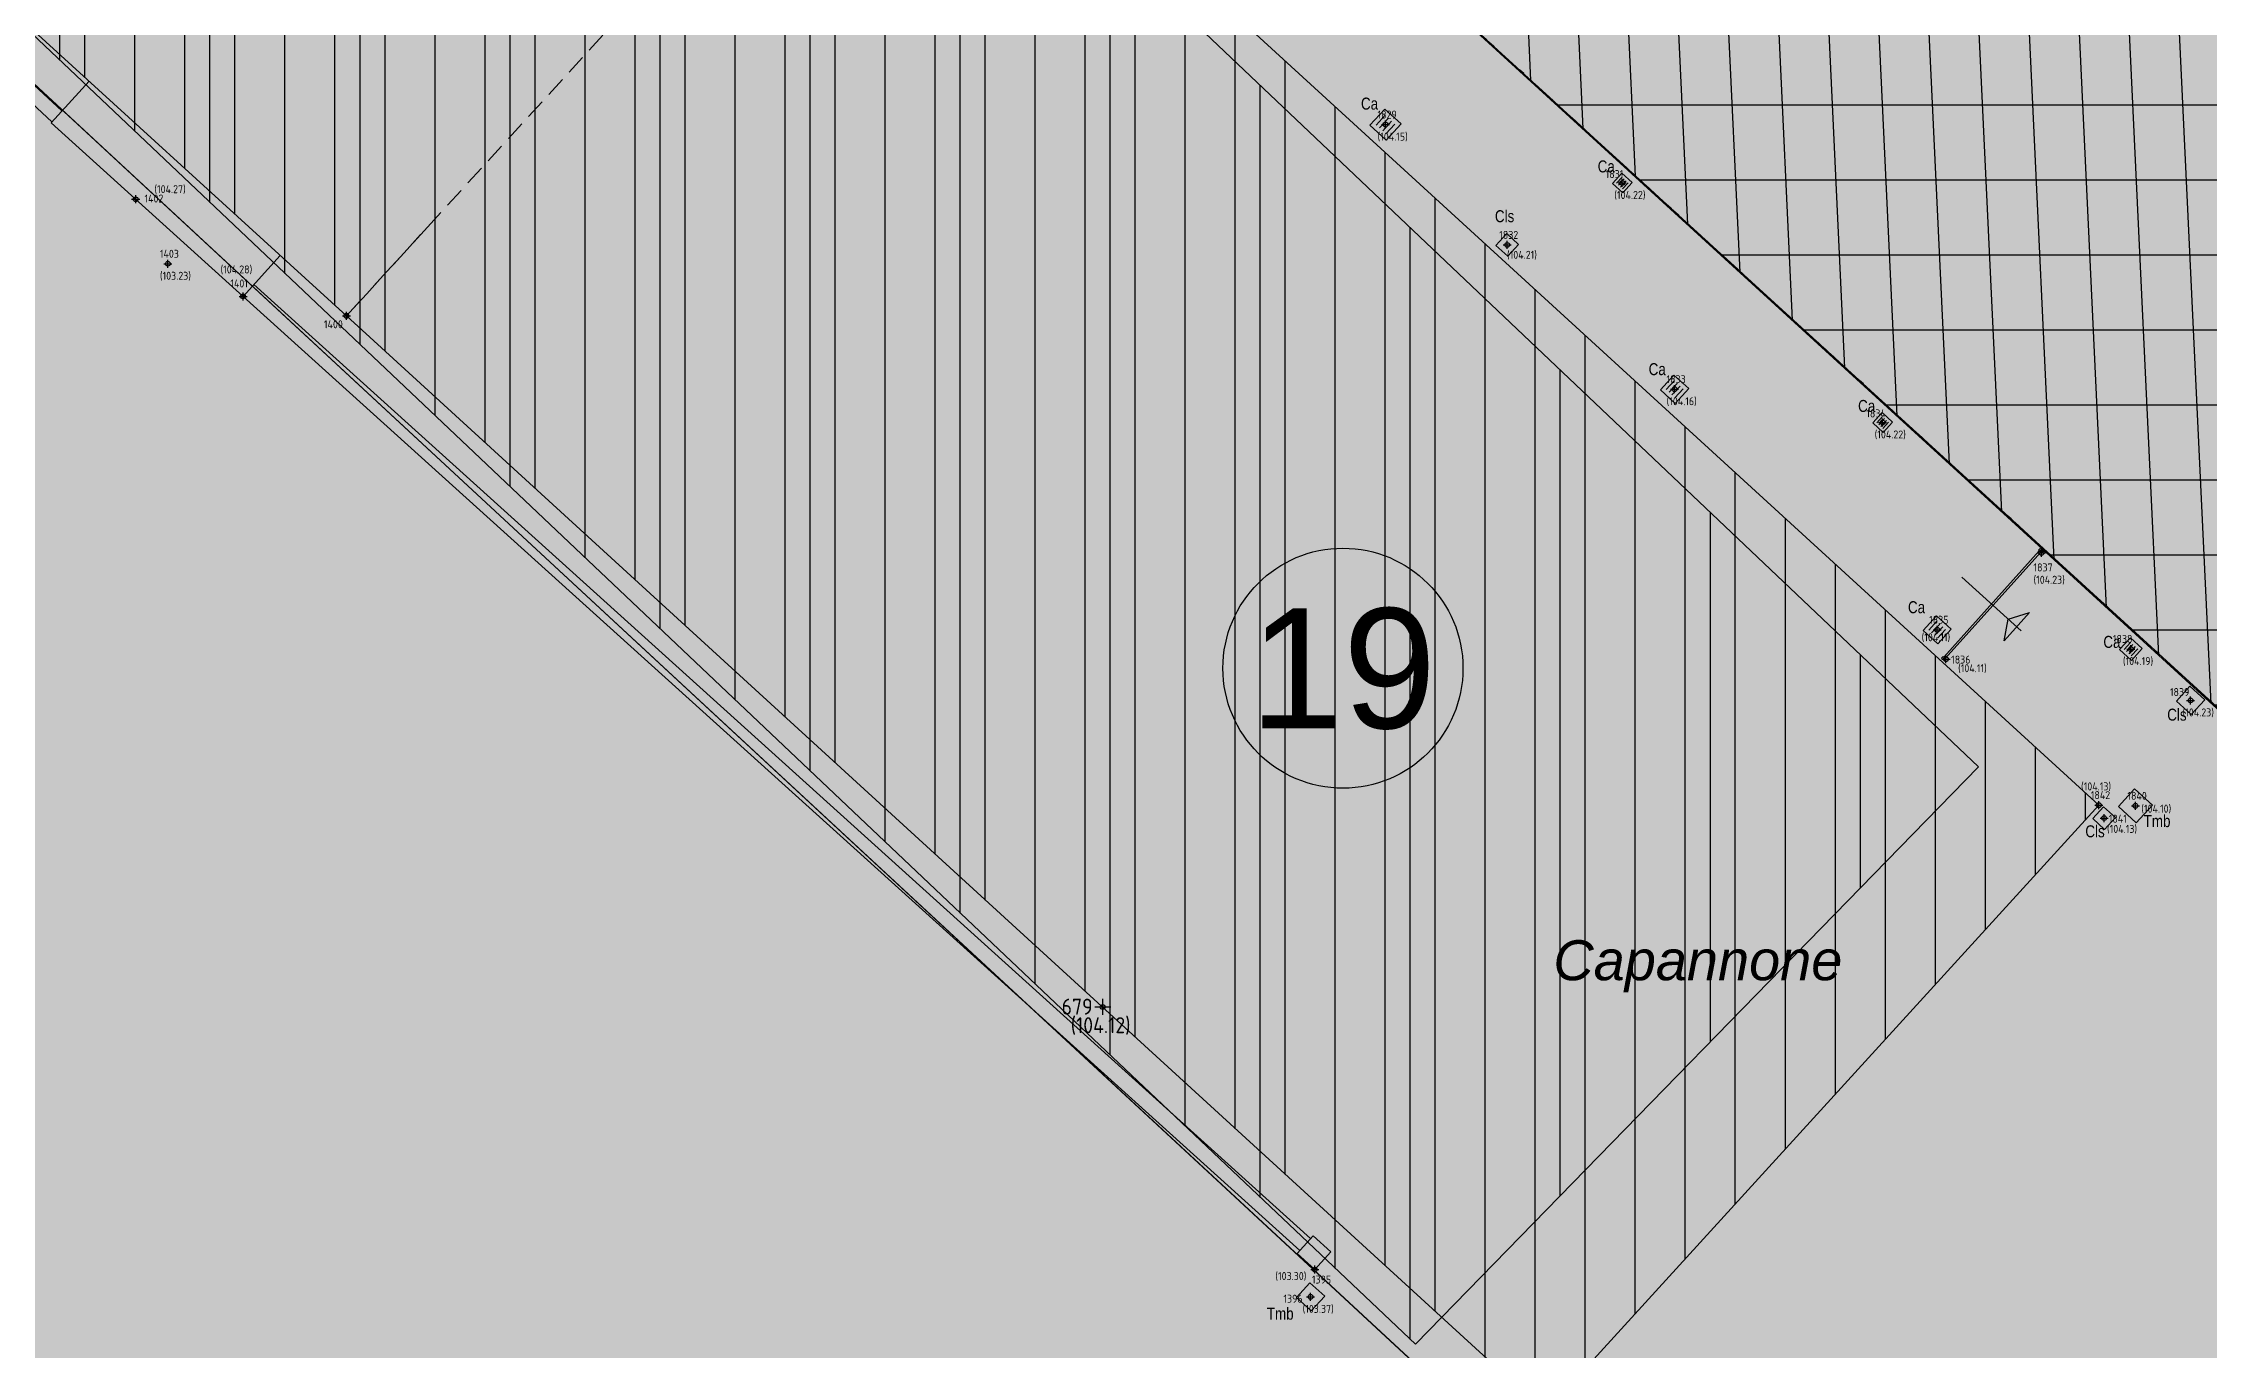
# Model space of a CAD drawing. Extents: x 9555 to 11275, y -8412 to -6382.
# Drawn here: x 10272.7 to 10326.8, y -7954.9 to -7922.2 of the extents above; entities that cross this region are included whole.
import ezdxf
from ezdxf.enums import TextEntityAlignment as Align

# ---------------------------------------------------------------- set-up
doc = ezdxf.new("R2010")
doc.units = 0
doc.header["$MEASUREMENT"] = 0
doc.header["$XCLIPFRAME"] = 2
doc.header["$PDMODE"] = 33
doc.header["$PDSIZE"] = 0.12
for name, pattern in [('DASHED', [0.75, 0.5, -0.25]), ('DASHEDX2', [1.5, 1, -0.5]), ('PHANTOM2', [1.25, 0.625, -0.125, 0.125, -0.125, 0.125, -0.125])]:
    doc.linetypes.add(name, pattern=pattern)
doc.layers.get('0').update_dxf_attribs({"color": 53, "lineweight": 50})
for name, color, linetype in [('01_PROG', 7, 'Continuous'), ('02_CAT', 7, 'Continuous'), ('Conf Lotti-Retino', 253, 'Continuous'), ('Fgl-Cat_Txt-DivisioneAllegati', 161, 'DASHEDX2'), ('GEI-Nome_P', 6, 'Continuous'), ('GEI-Punti', 7, 'Continuous'), ('Gei-Punti_3D', 3, 'Continuous'), ('GEI-Quote_P', 3, 'Continuous'), ('GEI-Simboli', 6, 'Continuous'), ('Immagine', 181, 'Continuous'), ('Ril-Aiuola_Retino', 85, 'Continuous'), ('Ril-Fabbr_Num', 7, 'Continuous'), ('Ril-Fabbr_Retino', 8, 'Continuous'), ('Ril-Muro', 6, 'Continuous'), ('Ril-Recinzione_Metallica', 4, 'Continuous'), ('Ril-Struttura_cls', 4, 'Continuous'), ('Ril-Tomb_CADITOIA-Chiusino', 5, 'Continuous'), ('Ril-Tomb_CEMENTO-Cls', 5, 'Continuous'), ('Ril-Tombino', 5, 'Continuous')]:
    doc.layers.add(name, color=color, linetype=linetype)
for name, color, linetype, lineweight in [('Conf Lotti', 2, 'PHANTOM2', 30), ('Fgl.957D_Estratto', 162, 'Continuous', 30), ('Fgl.957E_Estratto', 5, 'Continuous', 30), ('Fr01 Fgl. 957D', 140, 'Continuous', 30), ('Ril-Fabbr', 9, 'Continuous', 30)]:
    doc.layers.add(name, color=color, linetype=linetype, lineweight=lineweight)
doc.layers.add('Gei-Nome_p(OFF)', color=251, linetype='Continuous', plot=False)
doc.styles.add('Arial', font='arial.ttf')
doc.styles.add('ArialCorsivo', font='ariali.ttf')
doc.styles.add('HELVLA', font='helvl', dxfattribs={"width": 0.8})
doc.styles.get("Standard").update_dxf_attribs({"font": 'isocp.shx'})
picture_1 = doc.add_image_def('image1.png', size_in_pixel=(3510, 4950))
picture_2 = doc.add_image_def('image2.png', size_in_pixel=(4950, 3510))
picture_3 = doc.add_image_def('image3.png', size_in_pixel=(3510, 4950))

# ---------------------------------------------------------------- blocks, each defined once
blk = doc.blocks.new('FabbrTeatro-N')
at = {"layer": 'Ril-Fabbr_Num'}
h = blk.add_hatch(color=152, dxfattribs=at)
edge = h.paths.add_edge_path()
edge.add_arc((0, 0), 1, 0, 360)
blk.add_circle((0, 0), 1, dxfattribs=at)
at = {"layer": 'Ril-Fabbr_Num', "style": 'Arial'}
blk.add_attdef('Num', text='', height=1, dxfattribs=at).set_placement((0, 0), align=Align.MIDDLE)
blk = doc.blocks.new('TCa-a')
at = {"layer": 'Ril-Tomb_CADITOIA-Chiusino'}
for p, q in [((-0.15, 0.15), (0.15, 0.15)), ((-0.15, 0.05), (0.15, 0.05)), ((-0.15, -0.05), (0.15, -0.05)), ((-0.15, -0.15), (0.15, -0.15))]:
    blk.add_line(p, q, dxfattribs=at)
blk.add_lwpolyline([(-0.25, -0.25), (0.25, -0.25), (0.25, 0.25), (-0.25, 0.25)], close=True, dxfattribs=at)
blk = doc.blocks.new('20043-1_Prog-Confini')
at = {"layer": 'Conf Lotti-Retino'}
for color, points in [(41, [(10278.897, -8012.22), (10188.639, -7930.138), (10307.726, -7799.19), (10366.912, -7853.014), (10339.327, -7883.347), (10306.204, -7919.768), (10337.209, -7948.101)]), (43, [(10370.399, -7911.605), (10339.327, -7883.347), (10306.204, -7919.768), (10337.209, -7948.101)])]:
    blk.add_hatch(color=color, dxfattribs=at).paths.add_polyline_path(points)
at = {"layer": 'Conf Lotti'}
blk.add_line((10337.209, -7948.101), (10306.204, -7919.768), dxfattribs=at)
blk = doc.blocks.new('-Fgl. 957D Estratto Foglio Intero_PostFR1')
at = {"layer": 'Immagine'}
image = blk.add_image(picture_1, insert=(10047.107, -8052.467), size_in_units=(594.323, 838.148), rotation=0.001621, dxfattribs=at)
image.set_boundary_path([(307.502, 335.181), (3170.12, 4586.921)])
image.dxf.flags = 15
blk = doc.blocks.new('-Fgl. 957E Estratto Foglio Intero_PostFR2')
at = {"layer": 'Immagine'}
image = blk.add_image(picture_2, insert=(9917.284, -8422.509), size_in_units=(838.183, 594.348), rotation=0.00109, dxfattribs=at)
image.set_boundary_path([(308.756, 193.629), (4680.161, 3410.458)])
image.dxf.flags = 15
blk = doc.blocks.new('-Fgl. 958 Estratto Foglio Intero_PostFR3')
at = {"layer": 'Immagine'}
image = blk.add_image(picture_3, insert=(9716.786, -8308.175), size_in_units=(1485.814, 2095.379), rotation=-0.001044, dxfattribs=at)
image.set_boundary_path([(486.986, 415.0435), (2987.88, 4584.8433)])
image.dxf.flags = 15
blk = doc.blocks.new('- Fogli_Unione (Estratti_20043_SpostatoComeAll.957E_SuRIL_PostFR1-FR2-FR3 (2021-02-08)')
for name in ['-Fgl. 958 Estratto Foglio Intero_PostFR3', '-Fgl. 957D Estratto Foglio Intero_PostFR1', '-Fgl. 957E Estratto Foglio Intero_PostFR2']:
    blk.add_blockref(name, (0, 0))
blk = doc.blocks.new('2493-1_PostFRAZ')
at = {"layer": 'Fgl.957D_Estratto', "lineweight": -3}
h = blk.add_hatch(dxfattribs=at)
h.set_pattern_fill('ANSI31', color=174, scale=15, angle=315, style=0)
h.paths.add_polyline_path([(10333.535, -7893.461), (10330.141, -7897.117), (10329.174, -7896.207), (10321.588, -7904.519), (10322.608, -7905.408), (10319.239, -7909.012), (10318.174, -7908.26), (10310.961, -7916.163), (10311.573, -7916.947), (10307.76, -7921.19), (10330.66, -7942.117), (10330.83, -7941.931), (10337.211, -7935.865), (10337.736, -7936.201), (10340.537, -7933.017), (10340.06, -7932.512), (10347.836, -7924.209), (10348.377, -7924.8), (10351.396, -7921.856), (10350.704, -7921.199), (10356.463, -7915.072)])
h = blk.add_hatch(dxfattribs=at)
h.set_pattern_fill('ANSI31', color=174, scale=15, angle=45, style=0)
h.paths.add_polyline_path([(10259.623, -7909.843), (10273.478, -7895.13), (10321.077, -7940.302), (10307.003, -7954.735)])
at = {"layer": 'Fgl-Cat_Txt-DivisioneAllegati', "const_width": 2}
blk.add_lwpolyline([(10702.686, -8099.801), (10705.703, -8097.601), (10664.995, -8032.71), (10624.259, -7971.584), (10623.508, -7972.543), (10605.077, -7944.282), (10562.182, -7879.895), (10525.19, -7921.143), (10505.715, -7903.79), (10497.194, -7913.056), (10472.275, -7892.921), (10440.452, -7863.619), (10396.214, -7912.031), (10395.176, -7911.098), (10388.238, -7918.529), (10387.581, -7917.808), (10339.974, -7969.724), (10333.592, -7976.514), (10323.136, -7967.248), (10242.662, -7892.829), (10231.648, -7862.037)], dxfattribs=at)
at = {"layer": 'Fgl.957D_Estratto'}
blk.add_lwpolyline([(10246.977, -7899.376), (10263.113, -7914.548), (10321.693, -7968.84), (10333.582, -7979.537), (10341.571, -7971.121), (10387.518, -7920.834), (10388.261, -7921.57), (10395.947, -7913.339), (10396.94, -7914.254), (10406.326, -7903.43), (10440.256, -7866.1), (10476.367, -7899.375), (10497.156, -7915.257), (10506.086, -7905.521), (10525.673, -7923.37), (10562.243, -7882.954)], dxfattribs=at)
blk.add_lwpolyline([(10259.623, -7909.843), (10273.478, -7895.13), (10321.077, -7940.302), (10307.003, -7954.735)], close=True, dxfattribs=at)
at = {"layer": 'Fgl.957E_Estratto'}
blk.add_lwpolyline([(10701.597, -8098.12), (10703.243, -8096.898), (10670.76, -8043.613), (10623.97, -7975.197), (10619.426, -7968.79), (10603.554, -7945.285), (10562.243, -7882.954), (10525.673, -7923.37), (10506.086, -7905.521), (10497.156, -7915.257), (10476.367, -7899.375), (10440.256, -7866.1), (10406.326, -7903.43), (10396.94, -7914.254), (10395.947, -7913.339), (10388.261, -7921.57), (10387.518, -7920.834), (10341.571, -7971.121), (10333.582, -7979.537), (10321.693, -7968.84), (10263.113, -7914.548), (10246.977, -7899.376)], dxfattribs=at)
at = {"layer": 'Fr01 Fgl. 957D'}
blk.add_line((10337.209, -7948.101), (10306.204, -7919.768), dxfattribs=at)
at = {"layer": '02_CAT'}
blk.add_blockref('- Fogli_Unione (Estratti_20043_SpostatoComeAll.957E_SuRIL_PostFR1-FR2-FR3 (2021-02-08)', (2.401, 6.764), dxfattribs=at)

msp = doc.modelspace()

# ---------------------------------------------------------------- hatches: boundary and pattern name
at = {"layer": 'Ril-Aiuola_Retino'}
h = msp.add_hatch(dxfattribs=at)
h.set_pattern_fill('TEXTURE', color=256, scale=2, angle=90, style=0)
h.set_pattern_definition([(90, (-0.96, 1.44), (-1.52, 0.88), [0.08, -1.34, 0.06, -0.58, 0.12, -1.42]), (100, (-1.78, 1.06), (-1.90229523, 0.5378409), [0.14, -0.34, 0.18, -1.06, 0.1, -1.32]), (110, (-1.14, 0.86), (-1.47317502, 0.88980636), [0.16, -1.1, 0.14, -0.82, 0.1, -0.64]), (120, (-1.02, 1.44), (-1.69367912, -0.14646171), [0.1, -0.66, 0.08, -0.98, 0.06, -1.3]), (130, (-1.46, 0.88), (-1.442469036, 0.22557278), [0.08, -0.88, 0.06, -0.56, 0.16, -1.02]), (140, (-0.74, 1.18), (-1.57155663, -0.53498576), [0.04, -0.74, 0.1, -1.22, 0.12, -0.62]), (150, (-0.88, 1.24), (-1.49138439, -0.66315353), [0.1, -0.82, 0.04, -0.96, 0.08, -0.74]), (160, (-0.64, 1.02), (-1.43724565, -0.73261513), [0.06, -0.38, 0.12, -0.64, 0.08, -0.88]), (170, (-1.82, 1.12), (-1.09812967, -1.39043563), [0.14, -0.88, 0.06, -1.04, 0.12, -0.98]), (180, (-0.96, 1.24), (-0.74, -1.76), [0.12, -0.62, 0.08, -1.22, 0.04, -1.24]), (190, (-1.58, 0.92), (-0.96763527, -1.65314306), [0.14, -0.78, 0.12, -0.64, 0.14, -1.46]), (200, (-0.44, 0.78), (-0.54460759, -1.60293561), [0.16, -0.52, 0.08, -1.06, 0.12, -1.16]), (210, (-0.68, 0.24), (-0.18994845, -1.91099963), [0.1, -1.34, 0.12, -0.62, 0.14, -0.82]), (220, (-0.24, 0.68), (-0.47510721, -1.86071845), [0.06, -0.44, 0.08, -0.86, 0.16, -1.12]), (230, (-1.84, 0.08), (0.22803792, -1.47064568), [0.12, -0.72, 0.14, -0.62, 0.08, -0.84]), (240, (-0.12, 1.74), (0.80511506, -1.36549981), [0.08, -0.56, 0.16, -1.24, 0.14, -1.14]), (250, (-1.24, 0.42), (1.08285793, -1.58600716), [0.12, -0.84, 0.1, -0.76, 0.08, -1.22]), (260, (-0.76, 0.54), (1.12748777, -1.43762698), [0.18, -0.66, 0.12, -0.9, 0.16, -0.88])])
edge = h.paths.add_edge_path()
edge.add_line((10259.412, -8036.155), (10258.58, -8032.197))
edge.add_line((10258.58, -8032.197), (10239.684, -8052.804))
edge.add_arc((10242.749, -8046.806), 6.736, 242.9394, 268.5251)
edge.add_arc((10242.603, -8051.457), 2.083, 269.245, 315.7879)
edge.add_line((10244.096, -8052.909), (10259.412, -8036.155))
h.paths.add_polyline_path([(10251.447, -8041.591), (10251.109, -8041.959), (10250.74, -8041.621), (10251.078, -8041.253)], flags=16)
h.paths.add_polyline_path([(10245.366, -8049.14), (10245.661, -8049.41), (10245.39, -8049.705), (10245.095, -8049.435)], flags=16)
h.paths.add_polyline_path([(10244.65, -8049.772), (10245.092, -8050.178), (10244.687, -8050.62), (10244.244, -8050.215)], flags=16)
h.paths.add_polyline_path([(10269.441, -8025.245), (10266.977, -8022.999), (10262.341, -8028.09), (10266.226, -8028.752)])
edge = h.paths.add_edge_path()
edge.add_line((10271.388, -8020.3), (10261.139, -8010.739))
edge.add_line((10261.139, -8010.739), (10259.425, -8012.59))
edge.add_line((10259.425, -8012.59), (10271.136, -8023.438))
edge.add_arc((10269.751, -8021.748), 2.186, 309.3456, 401.473)
edge = h.paths.add_edge_path(flags=16)
edge.add_arc((10267.614, -8017.747), 0.0997, 0, 360)
edge = h.paths.add_edge_path(flags=17)
edge.add_arc((10255.088, -8012.547), 5.501, 56.9025, 77.9168)
edge.add_arc((10254.218, -8016.742), 9.785, 78.0771, 113.6808)
edge.add_line((10250.288, -8007.78), (10254.967, -8012.046))
edge.add_line((10254.967, -8012.046), (10256.742, -8010.105))
edge.add_line((10256.742, -8010.105), (10258.471, -8011.706))
edge.add_line((10258.471, -8011.706), (10260.199, -8009.84))
edge.add_line((10260.199, -8009.84), (10258.092, -8007.938))
h.paths.add_polyline_path([(10256.146, -8008.484), (10255.843, -8008.817), (10255.51, -8008.513), (10255.813, -8008.181)], flags=16)
edge = h.paths.add_edge_path()
edge.add_line((10298.967, -7983.808), (10298.738, -7984.06))
edge.add_line((10298.738, -7984.06), (10298.664, -7983.992))
edge.add_line((10298.664, -7983.992), (10292.912, -7990.377))
edge.add_line((10292.912, -7990.377), (10292.765, -7990.243))
edge.add_arc((10292.597, -7990.428), 0.25, 0, 47.8061, ccw=False)
edge.add_arc((10292.597, -7990.428), 0.25, 329.4094, 360, ccw=False)
edge.add_line((10292.812, -7990.556), (10297.291, -7994.822))
edge.add_line((10297.291, -7994.822), (10303.543, -7987.959))
edge.add_line((10303.543, -7987.959), (10298.967, -7983.808))
h.paths.add_polyline_path([(10299.539, -7989.409), (10300.856, -7990.634), (10299.543, -7992.025), (10298.237, -7990.809)], flags=16)
h.paths.add_polyline_path([(10321.783, -7967.974), (10317.067, -7963.766), (10301.474, -7980.912), (10301.547, -7980.979), (10301.318, -7981.23), (10305.91, -7985.369)])
edge = h.paths.add_edge_path()
edge.add_line((10265.277, -8002.447), (10265.209, -8002.52))
edge.add_line((10265.209, -8002.52), (10264.769, -8002.112))
edge.add_line((10264.769, -8002.112), (10261.848, -7999.404))
edge.add_line((10261.848, -7999.404), (10261.408, -7998.997))
edge.add_line((10261.408, -7998.997), (10261.476, -7998.923))
edge.add_line((10261.476, -7998.923), (10203.356, -7945.796))
edge.add_line((10203.356, -7945.796), (10203.086, -7946.743))
edge.add_line((10203.086, -7946.743), (10229.533, -7971.164))
edge.add_line((10229.533, -7971.164), (10245.964, -7986.219))
edge.add_line((10245.964, -7986.219), (10278.103, -8015.665))
edge.add_line((10278.103, -8015.665), (10286.373, -8006.762))
edge.add_line((10286.373, -8006.762), (10294.32, -7998.079))
edge.add_line((10294.32, -7998.079), (10289.941, -7993.688))
edge.add_arc((10289.793, -7993.486), 0.25, 227.8061, 306.1824, ccw=False)
edge.add_line((10289.625, -7993.671), (10289.772, -7993.804))
edge.add_line((10289.772, -7993.804), (10274.261, -8010.621))
edge.add_line((10274.261, -8010.621), (10273.965, -8010.352))
edge.add_line((10273.965, -8010.352), (10265.277, -8002.447))
edge = h.paths.add_edge_path(flags=16)
edge.add_arc((10242.302, -7981.911), 0.275, 0, 360)
edge = h.paths.add_edge_path(flags=17)
edge.add_line((10245.063, -7987.204), (10228.629, -7972.147))
edge.add_line((10228.629, -7972.147), (10203.796, -7949.214))
edge.add_arc((10217.172, -7941.37), 15.506, 210.3867, 217.4529)
edge.add_arc((10284.775, -7889.585), 100.664, 217.45291, 226.92031)
edge.add_line((10216.02, -7963.11), (10256.194, -7999.736))
edge.add_arc((10258.521, -7997.012), 3.583, 229.4939, 286.5396)
edge.add_line((10259.541, -8000.447), (10245.063, -7987.204))
edge = h.paths.add_edge_path(flags=16)
edge.add_arc((10253.58, -7995.958), 0.0997, 0, 360)
edge = h.paths.add_edge_path(flags=16)
edge.add_arc((10239.705, -7983.99), 0.35, 0, 360)
edge = h.paths.add_edge_path(flags=16)
edge.add_arc((10235.478, -7979.727), 0.15, 0, 360)
edge = h.paths.add_edge_path(flags=16)
edge.add_arc((10226.397, -7971.227), 0.225, 0, 360)
edge = h.paths.add_edge_path()
edge.add_arc((10267.197, -8005.311), 3.293, 165.3934, 214.5854)
edge.add_line((10264.485, -8007.18), (10274.383, -8016.541))
edge.add_arc((10275.946, -8013.899), 3.069, 239.3866, 294.7973)
edge.add_line((10277.233, -8016.685), (10264.01, -8004.48))
edge = h.paths.add_edge_path(flags=16)
edge.add_arc((10283.226, -8008.306), 0.6, 0, 360)
edge = h.paths.add_edge_path(flags=16)
edge.add_arc((10287.244, -8003.766), 0.6, 0, 360)
edge = h.paths.add_edge_path(flags=16)
edge.add_arc((10291.381, -7999.305), 0.6, 0, 360)
edge = h.paths.add_edge_path(flags=16)
edge.add_arc((10279.209, -8012.596), 0.6, 0, 360)
edge = h.paths.add_edge_path(flags=16)
edge.add_arc((10297.523, -7992.39), 0.6, 0, 360)
edge = h.paths.add_edge_path(flags=16)
edge.add_arc((10301.119, -7988.404), 0.6, 0, 360)
edge = h.paths.add_edge_path(flags=16)
edge.add_arc((10306.932, -7982.266), 0.6, 0, 360)
edge = h.paths.add_edge_path(flags=16)
edge.add_arc((10311.158, -7977.496), 0.6, 0, 360)
edge = h.paths.add_edge_path(flags=16)
edge.add_arc((10314.631, -7973.577), 0.6, 0, 360)
edge = h.paths.add_edge_path(flags=16)
edge.add_arc((10318.126, -7969.779), 0.6, 0, 360)
edge = h.paths.add_edge_path(flags=16)
edge.add_arc((10271.227, -8021.324), 0.6, 0, 360)
edge = h.paths.add_edge_path(flags=16)
edge.add_arc((10269.36, -8020.259), 0.6, 0, 360)
edge = h.paths.add_edge_path(flags=16)
edge.add_arc((10266.486, -8018.28), 0.6, 0, 360)
edge = h.paths.add_edge_path(flags=16)
edge.add_arc((10264.35, -8016.074), 0.6, 0, 360)
edge = h.paths.add_edge_path(flags=16)
edge.add_arc((10261.819, -8013.684), 0.6, 0, 360)
edge = h.paths.add_edge_path(flags=16)
edge.add_arc((10267.109, -8026.531), 0.6, 0, 360)
edge = h.paths.add_edge_path(flags=16)
edge.add_arc((10257.404, -8037.193), 0.6, 0, 360)
edge = h.paths.add_edge_path(flags=16)
edge.add_arc((10254.365, -8039.794), 0.6, 0, 360)
edge = h.paths.add_edge_path(flags=16)
edge.add_arc((10251.861, -8043.163), 0.6, 0, 360)
edge = h.paths.add_edge_path(flags=16)
edge.add_arc((10249.294, -8046.035), 0.6, 0, 360)
edge = h.paths.add_edge_path(flags=16)
edge.add_arc((10246.43, -8048.732), 0.6, 0, 360)
edge = h.paths.add_edge_path(flags=16)
edge.add_arc((10243.91, -8051.959), 0.6, 0, 360)
edge = h.paths.add_edge_path(flags=16)
edge.add_arc((10215.129, -7960.564), 0.0997, 0, 360)
edge = h.paths.add_edge_path(flags=16)
edge.add_arc((10232.68, -7976.833), 0.0997, 0, 360)
h.paths.add_polyline_path([(10309.344, -7979.167), (10309.838, -7979.582), (10308.79, -7980.78), (10308.305, -7980.356)], flags=16)
h.paths.add_polyline_path([(10310.819, -7971.025), (10311.278, -7971.412), (10310.874, -7971.89), (10310.415, -7971.503)], flags=16)
h.paths.add_polyline_path([(10320.934, -7967.544), (10321.416, -7967.972), (10320.336, -7969.142), (10319.863, -7968.704)], flags=16)
h.paths.add_polyline_path([(10253.409, -7996.504), (10253.173, -7996.762), (10252.914, -7996.527), (10253.15, -7996.268)], flags=16)
h.paths.add_polyline_path([(10274.479, -8011.144), (10274.183, -8010.874), (10273.813, -8011.281), (10274.109, -8011.55)], flags=16)
h.paths.add_polyline_path([(10274.51, -8010.548), (10275.024, -8011.023), (10275.499, -8010.508), (10274.984, -8010.034)], flags=16)
h.paths.add_polyline_path([(10310.453, -7978.784), (10310.157, -7978.515), (10309.787, -7978.922), (10310.083, -7979.191)], flags=16)
h.paths.add_polyline_path([(10311.015, -7979.556), (10310.719, -7979.287), (10310.349, -7979.694), (10310.645, -7979.963)], flags=16)
h.paths.add_polyline_path([(10310.776, -7972.084), (10311.22, -7972.488), (10311.624, -7972.044), (10311.18, -7971.64)], flags=16)
h.paths.add_polyline_path([(10309.729, -7972.048), (10310.247, -7972.519), (10310.718, -7972.002), (10310.2, -7971.531)], flags=16)
at = {"layer": 'Ril-Fabbr_Retino'}
h = msp.add_hatch(dxfattribs=at)
h.set_pattern_fill('ANSI31', color=256, scale=10, angle=47.7, style=2)
h.set_pattern_definition([(92.7, (1107.4237, 1995.9194), (-1.24861234, -0.05888306), [])])
h.paths.add_polyline_path([(10352.647, -7918.5), (10352.421, -7918.292), (10356.116, -7914.267), (10332.513, -7892.524), (10307.004, -7920.499), (10330.615, -7942.12), (10334.306, -7938.115), (10334.515, -7938.306), (10341.953, -7930.183), (10341.734, -7929.983), (10345.039, -7926.326), (10345.25, -7926.518)])
h = msp.add_hatch(dxfattribs=at)
h.set_pattern_fill('ANSI31', color=256, scale=10, angle=45, style=2)
h.paths.add_polyline_path([(10324.086, -7941.258), (10294.145, -7913.86), (10276.278, -7897.618), (10262.437, -7912.754), (10280.287, -7929.028), (10310.262, -7956.444)])

# ---------------------------------------------------------------- linework, layer by layer
at = {"layer": 'Gei-Nome_p(OFF)'}
for p in [(10275.825, -7927.726), (10299.189, -7946.303)]:
    msp.add_point(p, dxfattribs=at)
at = {"layer": 'GEI-Punti'}
for p in [(10306.258, -7924.247), (10275.019, -7926.113), (10312.176, -7925.706), (10309.3, -7927.254), (10277.703, -7928.54), (10280.287, -7929.028), (10313.482, -7930.861), (10318.683, -7931.694), (10322.653, -7934.951), (10320.046, -7936.875), (10324.888, -7937.358), (10320.266, -7937.61), (10326.379, -7938.64), (10324.086, -7941.258), (10325.001, -7941.275), (10324.218, -7941.582), (10304.489, -7952.868), (10304.385, -7953.549)]:
    msp.add_point(p, dxfattribs=at)
at = {"layer": 'Gei-Punti_3D'}
for p in [(10306.258, -7924.247, 104.147), (10275.019, -7926.113, 104.271), (10312.176, -7925.706, 104.224), (10309.3, -7927.254, 104.213), (10275.825, -7927.726, 103.233), (10277.703, -7928.54, 104.282), (10313.482, -7930.861, 104.162), (10318.683, -7931.694, 104.224), (10322.653, -7934.951, 104.232), (10320.046, -7936.875, 104.114), (10324.888, -7937.358, 104.194), (10320.266, -7937.61, 104.112), (10326.379, -7938.64, 104.229), (10324.086, -7941.258, 104.133), (10325.001, -7941.275, 104.103), (10324.218, -7941.582, 104.128), (10299.189, -7946.303, 104.118), (10304.489, -7952.868, 103.305), (10304.385, -7953.549, 103.371)]:
    msp.add_point(p, dxfattribs=at)
at = {"layer": 'GEI-Simboli'}
for p, q in [((10306.158, -7924.247), (10306.358, -7924.247)), ((10306.258, -7924.347), (10306.258, -7924.147)), ((10274.918, -7926.113), (10275.119, -7926.113)), ((10275.019, -7926.213), (10275.019, -7926.013)), ((10312.076, -7925.706), (10312.276, -7925.706)), ((10312.176, -7925.806), (10312.176, -7925.606)), ((10309.3, -7927.354), (10309.3, -7927.154)), ((10275.725, -7927.726), (10275.925, -7927.726)), ((10275.825, -7927.826), (10275.825, -7927.626)), ((10309.2, -7927.254), (10309.4, -7927.254)), ((10277.603, -7928.54), (10277.803, -7928.54)), ((10277.703, -7928.64), (10277.703, -7928.44)), ((10280.187, -7929.028), (10280.387, -7929.028)), ((10280.287, -7929.127), (10280.287, -7928.927)), ((10313.382, -7930.861), (10313.582, -7930.861)), ((10313.482, -7930.961), (10313.482, -7930.761)), ((10318.583, -7931.694), (10318.783, -7931.694)), ((10318.683, -7931.793), (10318.683, -7931.593)), ((10322.553, -7934.951), (10322.753, -7934.951)), ((10322.653, -7935.051), (10322.653, -7934.851)), ((10319.946, -7936.875), (10320.146, -7936.875)), ((10320.046, -7936.975), (10320.046, -7936.775)), ((10324.788, -7937.358), (10324.988, -7937.358)), ((10324.888, -7937.458), (10324.888, -7937.258)), ((10320.166, -7937.61), (10320.367, -7937.61)), ((10320.266, -7937.71), (10320.266, -7937.51)), ((10326.379, -7938.74), (10326.379, -7938.54)), ((10326.279, -7938.64), (10326.479, -7938.64)), ((10323.986, -7941.258), (10324.186, -7941.258)), ((10324.086, -7941.358), (10324.086, -7941.158)), ((10325.001, -7941.375), (10325.001, -7941.175)), ((10324.118, -7941.582), (10324.317, -7941.582)), ((10324.218, -7941.682), (10324.218, -7941.482)), ((10324.901, -7941.275), (10325.101, -7941.275)), ((10299.189, -7946.503), (10299.189, -7946.103)), ((10298.989, -7946.303), (10299.389, -7946.303)), ((10304.389, -7952.868), (10304.589, -7952.868)), ((10304.489, -7952.968), (10304.489, -7952.768)), ((10304.285, -7953.549), (10304.485, -7953.549)), ((10304.385, -7953.649), (10304.385, -7953.449))]:
    msp.add_line(p, q, dxfattribs=at)
at = {"layer": 'Ril-Fabbr', "color": 7, "linetype": 'DASHED'}
for p, q in [((10280.287, -7929.028), (10294.145, -7913.86)), ((10282.311, -7926.813), (10280.287, -7929.028))]:
    msp.add_line(p, q, dxfattribs=at)
at = {"layer": 'Ril-Fabbr'}
msp.add_lwpolyline([(10332.513, -7892.524), (10356.116, -7914.267), (10352.421, -7918.292), (10352.647, -7918.5), (10345.25, -7926.518), (10345.039, -7926.326), (10341.734, -7929.983), (10341.953, -7930.183), (10334.515, -7938.306), (10334.306, -7938.115), (10330.615, -7942.12), (10306.992, -7920.512)], dxfattribs=at)
at = {"layer": 'Ril-Fabbr', "color": 7}
msp.add_lwpolyline([(10324.086, -7941.258), (10310.259, -7956.428), (10280.287, -7929.028), (10262.437, -7912.754), (10276.278, -7897.618), (10294.145, -7913.86)], close=True, dxfattribs=at)
at = {"layer": 'Ril-Muro'}
for p, q in [((10260.206, -7912.403), (10272.927, -7924.177)), ((10260.475, -7912.107), (10273.174, -7923.906)), ((10277.973, -7928.244), (10304.382, -7952.094)), ((10277.703, -7928.54), (10304.113, -7952.39))]:
    msp.add_line(p, q, dxfattribs=at)
at = {"layer": 'Ril-Muro', "color": 7}
msp.add_lwpolyline([(10304.893, -7952.425), (10304.45, -7952.02), (10304.046, -7952.464), (10304.489, -7952.868)], close=True, dxfattribs=at)
at = {"layer": 'Ril-Recinzione_Metallica'}
msp.add_line((10322.148, -7936.898), (10320.66, -7935.562), dxfattribs=at)
msp.add_lwpolyline([(10322.635, -7934.934), (10322.598, -7934.901), (10320.211, -7937.559), (10320.248, -7937.593)], close=True, dxfattribs=at)
at = {"layer": 'Ril-Recinzione_Metallica', "color": 7}
for points in [[(10322.58, -7934.884), (10322.653, -7934.951), (10322.694, -7934.907), (10322.62, -7934.84)], [(10321.717, -7937.154), (10321.823, -7936.606), (10322.356, -7936.442)], [(10320.152, -7937.586), (10320.226, -7937.654), (10320.266, -7937.61), (10320.193, -7937.542)]]:
    msp.add_lwpolyline(points, close=True, dxfattribs=at)
at = {"layer": 'Ril-Struttura_cls'}
msp.add_lwpolyline([(10273.853, -7923.161), (10272.905, -7924.201), (10277.703, -7928.54), (10278.633, -7927.52)], dxfattribs=at)
at = {"layer": 'Ril-Tomb_CEMENTO-Cls'}
for points in [[(10309.017, -7927.267), (10309.288, -7926.972), (10309.583, -7927.242), (10309.313, -7927.537)], [(10326.026, -7938.656), (10326.364, -7938.287), (10326.733, -7938.624), (10326.395, -7938.993)], [(10323.935, -7941.595), (10324.204, -7941.299), (10324.5, -7941.569), (10324.231, -7941.865)]]:
    msp.add_lwpolyline(points, close=True, dxfattribs=at)
at = {"layer": 'Ril-Tombino'}
for points in [[(10324.577, -7941.295), (10325.02, -7941.699), (10325.425, -7941.256), (10324.981, -7940.852)], [(10304.368, -7953.196), (10304.032, -7953.565), (10304.401, -7953.902), (10304.738, -7953.532)]]:
    msp.add_lwpolyline(points, close=True, dxfattribs=at)

# ---------------------------------------------------------------- block references
at = {"layer": '01_PROG'}
msp.add_blockref('20043-1_Prog-Confini', (0, 0), dxfattribs=at)
at = {"layer": '02_CAT'}
msp.add_blockref('2493-1_PostFRAZ', (0, 0), dxfattribs=at)
at = {"layer": 'Ril-Fabbr_Num', "xscale": 3, "yscale": 3, "zscale": 3}
msp.add_blockref('FabbrTeatro-N', (10305.194, -7937.835), dxfattribs=at).add_auto_attribs({'Num': '19'})
at = {"layer": 'Ril-Tomb_CADITOIA-Chiusino'}
for p, xscale, yscale, zscale, rotation in [((10306.258, -7924.247), 1.1, 1.1, 1.1, 227.5400262842736), ((10312.176, -7925.706), 0.7000000000000001, 0.7000000000000001, 0.7000000000000001, 227.652124617995), ((10318.683, -7931.694), 0.7000000000000001, 0.7000000000000001, 0.7000000000000001, 227.652124617995), ((10324.888, -7937.358), 0.8, 0.8, 0.8, 227.652124617995)]:
    msp.add_blockref('TCa-a', p, dxfattribs=dict(at, xscale=xscale, yscale=yscale, zscale=zscale, rotation=rotation))
for p, rotation in [((10313.482, -7930.861), 227.5400262838851), ((10320.046, -7936.875), 227.652124617995)]:
    msp.add_blockref('TCa-a', p, dxfattribs=dict(at, rotation=rotation))

# ---------------------------------------------------------------- texts
at = {"layer": 'GEI-Nome_P'}
for s, height, p in [('1829', 0.2, (10306.058, -7924.097)), ('1831', 0.2, (10311.759, -7925.585)), ('1402', 0.2, (10275.24, -7926.195)), ('1832', 0.2, (10309.1, -7927.104)), ('1401', 0.2, (10277.387, -7928.317)), ('1400', 0.2, (10279.725, -7929.338)), ('1833', 0.2, (10313.282, -7930.711)), ('1834', 0.2, (10318.275, -7931.566)), ('1837', 0.2, (10322.453, -7935.415)), ('1835', 0.2, (10319.846, -7936.725)), ('1838', 0.2, (10324.438, -7937.203)), ('1836', 0.2, (10320.395, -7937.72)), ('1839', 0.2, (10325.864, -7938.532)), ('1842', 0.2, (10323.886, -7941.108)), ('1840', 0.2, (10324.801, -7941.125)), ('1841', 0.2, (10324.335, -7941.698)), ('679', 0.4, (10298.162, -7946.495)), ('1395', 0.2, (10304.419, -7953.216)), ('1396', 0.2, (10303.706, -7953.695))]:
    msp.add_text(s, height=height, dxfattribs=at).set_placement(p)
at = {"layer": 'Gei-Nome_p(OFF)'}
msp.add_text('1403', height=0.2, dxfattribs=at).set_placement((10275.625, -7927.576))
at = {"layer": 'GEI-Quote_P'}
for s, height, p in [('(104.15)', 0.2, (10306.058, -7924.647)), ('(104.27)', 0.2, (10275.486, -7925.961)), ('(104.22)', 0.2, (10311.976, -7926.106)), ('(104.21)', 0.2, (10309.294, -7927.602)), ('(103.23)', 0.2, (10275.625, -7928.126)), ('(104.28)', 0.2, (10277.14, -7927.968)), ('(104.16)', 0.2, (10313.282, -7931.261)), ('(104.22)', 0.2, (10318.483, -7932.093)), ('(104.23)', 0.2, (10322.453, -7935.724)), ('(104.11)', 0.2, (10319.657, -7937.162)), ('(104.11)', 0.2, (10320.569, -7937.935)), ('(104.19)', 0.2, (10324.688, -7937.758)), ('(104.23)', 0.2, (10326.179, -7939.04)), ('(104.13)', 0.2, (10323.642, -7940.889)), ('(104.10)', 0.2, (10325.148, -7941.446)), ('(104.13)', 0.2, (10324.291, -7941.952)), ('(104.12)', 0.4, (10298.389, -7946.958)), ('(103.30)', 0.2, (10303.504, -7953.129)), ('(103.37)', 0.2, (10304.185, -7953.949))]:
    msp.add_text(s, height=height, dxfattribs=at).set_placement(p)
at = {"layer": 'Ril-Fabbr', "color": 7, "style": 'ArialCorsivo'}
msp.add_text('Capannone', height=1, dxfattribs=at).set_placement((10310.452, -7945.635))
at = {"layer": 'Ril-Tomb_CADITOIA-Chiusino', "style": 'HELVLA', "width": 0.8}
for p in [(10305.859, -7923.722), (10311.775, -7925.292), (10313.049, -7930.36), (10318.283, -7931.28), (10319.53, -7936.31), (10324.414, -7937.177)]:
    msp.add_text('Ca', height=0.3, dxfattribs=at).set_placement(p, align=Align.MIDDLE)
at = {"layer": 'Ril-Tomb_CEMENTO-Cls', "style": 'HELVLA', "width": 0.8}
for p in [(10309.234, -7926.531), (10326.038, -7938.99), (10323.991, -7941.906)]:
    msp.add_text('Cls', height=0.3, dxfattribs=at).set_placement(p, align=Align.MIDDLE)
at = {"layer": 'Ril-Tombino', "style": 'HELVLA', "width": 0.8}
for p in [(10325.542, -7941.65), (10303.626, -7953.963)]:
    msp.add_text('Tmb', height=0.3, dxfattribs=at).set_placement(p, align=Align.MIDDLE)

doc.saveas('drawing.dxf')
